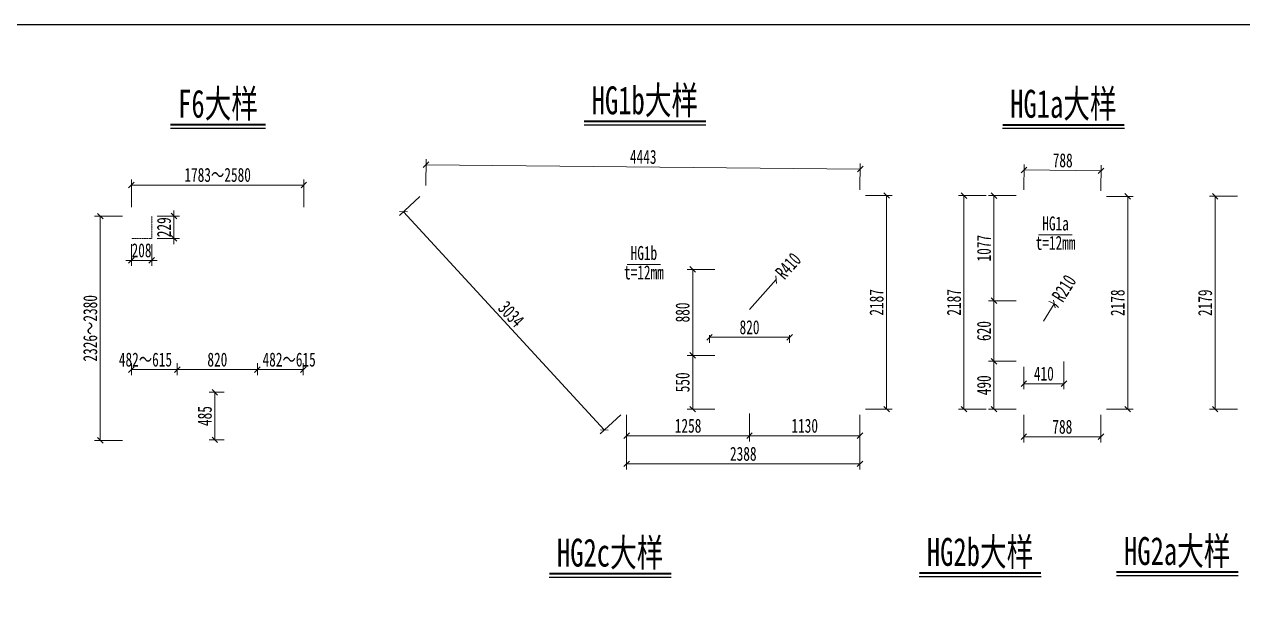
# Model space of a CAD drawing. Header units: millimetres. Extents: x -89049 to 410567, y -307459 to -100425.
# Drawn here: x 323147 to 335619, y -118920 to -113054 of the extents above; entities that cross this region are included whole.
import ezdxf
from ezdxf.enums import TextEntityAlignment as Align

# ---------------------------------------------------------------- set-up
doc = ezdxf.new("R2010")
doc.units = ezdxf.units.MM
doc.linetypes.add('DASHED', pattern=[0.75, 0.5, -0.25])
doc.layers.get('Defpoints').update_dxf_attribs({"color": 8})
for name, color, linetype, lineweight in [('文字', 7, 'Continuous', 15), ('标注线及字体', 2, 'Continuous', 15), ('细实线', 4, 'Continuous', 15), ('虚线', 7, 'DASHED', 13)]:
    doc.layers.add(name, color=color, linetype=linetype, lineweight=lineweight)
doc.styles.add('111', font='', dxfattribs={"width": 0.7})
doc.styles.add('BM_Dim', font='', dxfattribs={"width": 0.85})
doc.styles.get('111').set_extended_font_data('仿宋_GB2312')
doc.styles.get('BM_Dim').set_extended_font_data('仿宋_GB2312')
doc.dimstyles.new('200', dxfattribs={"dimscale": 0, "dimtxt": 2.5, "dimasz": 1, "dimexe": 1, "dimexo": 1, "dimgap": 0.6, "dimtad": 1, "dimdec": 0, "dimdsep": 46, "dimtxsty": '111', "dimblk": 'OBLIQUE', "dimcen": 0, "dimclrd": 4, "dimclre": 4, "dimclrt": 4, "dimadec": 1, "dimazin": 2, "dimtfac": 1, "dimtdec": 0, "dimtix": 1, "dimtmove": 2, "dimatfit": 3, "dimfxl": 4, "dimfxlon": 1, "dimtolj": 1, "dimlwd": -1, "dimlwe": -1, "dimarcsym": 0})

# ---------------------------------------------------------------- blocks, each defined once
blk = doc.blocks.new('_Oblique')
at = {"color": 0, "linetype": 'ByBlock', "lineweight": -2}
blk.add_line((-0.5, -0.5), (0.5, 0.5), dxfattribs=at)
blk = doc.blocks.new('*D943')
at = {"layer": 'Defpoints', "color": 0, "transparency": 16777216}
for p in [(326008, -114698), (324243, -115178), (326008, -115178)]:
    blk.add_point(p, dxfattribs=at)
at = {"layer": '细实线', "color": 4, "transparency": 16777216}
for p, q in [((324243, -114926), (324243, -114640)), ((324243, -114698), (326008, -114698)), ((326008, -114926), (326008, -114640))]:
    blk.add_line(p, q, dxfattribs=at)
at = {"layer": '细实线', "color": 4, "transparency": 16777216, "xscale": 57.14285714285715, "yscale": 57.14285714285715, "zscale": 57.14285714285715, "rotation": 180}
blk.add_blockref('_Oblique', (324243, -114698), dxfattribs=at)
at = {"layer": '细实线', "color": 4, "transparency": 16777216, "xscale": 57.14285714285715, "yscale": 57.14285714285715, "zscale": 57.14285714285715}
blk.add_blockref('_Oblique', (326008, -114698), dxfattribs=at)
at = {"layer": '细实线', "color": 4, "transparency": 16777216, "insert": (325126, -114595), "char_height": 142.86, "attachment_point": 5, "style": '111'}
blk.add_mtext('\\A1;1783～2580', dxfattribs=at)
blk = doc.blocks.new('*D944')
at = {"layer": 'Defpoints', "color": 0, "transparency": 16777216}
for p in [(324243, -115017), (323924, -117311), (324243, -117311)]:
    blk.add_point(p, dxfattribs=at)
at = {"layer": '细实线', "color": 4, "transparency": 16777216}
for p, q in [((324153, -115017), (323867, -115017)), ((323924, -115017), (323924, -117311)), ((324153, -117311), (323867, -117311))]:
    blk.add_line(p, q, dxfattribs=at)
at = {"layer": '细实线', "color": 4, "transparency": 16777216, "xscale": 57.14285714285715, "yscale": 57.14285714285715, "zscale": 57.14285714285715}
for p, rotation in [((323924, -115017), 90), ((323924, -117311), 270)]:
    blk.add_blockref('_Oblique', p, dxfattribs=dict(at, rotation=rotation))
at = {"layer": '细实线', "color": 4, "transparency": 16777216, "insert": (323822, -116164), "char_height": 142.86, "attachment_point": 5, "rotation": 90, "style": '111'}
blk.add_mtext('\\A1;2326～2380', dxfattribs=at)
blk = doc.blocks.new('*D945')
at = {"layer": 'Defpoints', "color": 0, "transparency": 16777216}
for p in [(325249, -116819), (325097, -117305), (325249, -117305)]:
    blk.add_point(p, dxfattribs=at)
at = {"layer": '细实线', "color": 4, "transparency": 16777216}
for p, q in [((325192, -116819), (325040, -116819)), ((325097, -116819), (325097, -117305)), ((325192, -117305), (325040, -117305))]:
    blk.add_line(p, q, dxfattribs=at)
at = {"layer": '细实线', "color": 4, "transparency": 16777216, "xscale": 57.14285714285715, "yscale": 57.14285714285715, "zscale": 57.14285714285715}
for p, rotation in [((325097, -116819), 90), ((325097, -117305), 270)]:
    blk.add_blockref('_Oblique', p, dxfattribs=dict(at, rotation=rotation))
at = {"layer": '细实线', "color": 4, "transparency": 16777216, "insert": (324995, -117062), "char_height": 142.9, "attachment_point": 5, "rotation": 90, "style": '111'}
blk.add_mtext('\\A1;485', dxfattribs=at)
blk = doc.blocks.new('*D946')
at = {"layer": 'Defpoints', "color": 0, "transparency": 16777216}
for p in [(324713, -116463), (325533, -116463), (325533, -116587)]:
    blk.add_point(p, dxfattribs=at)
at = {"layer": '细实线', "color": 4, "transparency": 16777216}
for p, q in [((324713, -116520), (324713, -116644)), ((324713, -116587), (325533, -116587)), ((325533, -116520), (325533, -116644))]:
    blk.add_line(p, q, dxfattribs=at)
at = {"layer": '细实线', "color": 4, "transparency": 16777216, "xscale": 57.14285714285715, "yscale": 57.14285714285715, "zscale": 57.14285714285715, "rotation": 180}
blk.add_blockref('_Oblique', (324713, -116587), dxfattribs=at)
at = {"layer": '细实线', "color": 4, "transparency": 16777216, "xscale": 57.14285714285715, "yscale": 57.14285714285715, "zscale": 57.14285714285715}
blk.add_blockref('_Oblique', (325533, -116587), dxfattribs=at)
at = {"layer": '细实线', "color": 4, "transparency": 16777216, "insert": (325123, -116485), "char_height": 142.9, "attachment_point": 5, "style": '111'}
blk.add_mtext('\\A1;820', dxfattribs=at)
blk = doc.blocks.new('*D947')
at = {"layer": 'Defpoints', "color": 0, "transparency": 16777216}
for p in [(324243, -116463), (324713, -116463), (324243, -116587)]:
    blk.add_point(p, dxfattribs=at)
at = {"layer": '细实线', "color": 4, "transparency": 16777216}
for p, q in [((324243, -116520), (324243, -116644)), ((324713, -116587), (324243, -116587)), ((324713, -116520), (324713, -116644))]:
    blk.add_line(p, q, dxfattribs=at)
at = {"layer": '细实线', "color": 4, "transparency": 16777216, "xscale": 57.14285714285715, "yscale": 57.14285714285715, "zscale": 57.14285714285715, "rotation": 180}
blk.add_blockref('_Oblique', (324243, -116587), dxfattribs=at)
at = {"layer": '细实线', "color": 4, "transparency": 16777216, "xscale": 57.14285714285715, "yscale": 57.14285714285715, "zscale": 57.14285714285715}
blk.add_blockref('_Oblique', (324713, -116587), dxfattribs=at)
at = {"layer": '细实线', "color": 4, "transparency": 16777216, "insert": (324387, -116485), "char_height": 142.86, "attachment_point": 5, "style": '111'}
blk.add_mtext('\\A1;482～615', dxfattribs=at)
blk = doc.blocks.new('*D948')
at = {"layer": 'Defpoints', "color": 0, "transparency": 16777216}
for p in [(325533, -116463), (326002, -116463), (326002, -116587)]:
    blk.add_point(p, dxfattribs=at)
at = {"layer": '细实线', "color": 4, "transparency": 16777216}
for p, q in [((325533, -116520), (325533, -116644)), ((325533, -116587), (326002, -116587)), ((326002, -116520), (326002, -116644))]:
    blk.add_line(p, q, dxfattribs=at)
at = {"layer": '细实线', "color": 4, "transparency": 16777216, "xscale": 57.14285714285715, "yscale": 57.14285714285715, "zscale": 57.14285714285715, "rotation": 180}
blk.add_blockref('_Oblique', (325533, -116587), dxfattribs=at)
at = {"layer": '细实线', "color": 4, "transparency": 16777216, "xscale": 57.14285714285715, "yscale": 57.14285714285715, "zscale": 57.14285714285715}
blk.add_blockref('_Oblique', (326002, -116587), dxfattribs=at)
at = {"layer": '细实线', "color": 4, "transparency": 16777216, "insert": (325858, -116485), "char_height": 142.86, "attachment_point": 5, "style": '111'}
blk.add_mtext('\\A1;482～615', dxfattribs=at)
blk = doc.blocks.new('*D950')
at = {"layer": 'Defpoints', "color": 0, "transparency": 16777216}
for p in [(331704, -114535), (327258, -114761), (331701, -114805)]:
    blk.add_point(p, dxfattribs=at)
at = {"layer": '细实线', "color": 4, "transparency": 16777216}
for p, q in [((327258, -114704), (327261, -114433)), ((331701, -114748), (331704, -114478)), ((327260, -114490), (331704, -114535))]:
    blk.add_line(p, q, dxfattribs=at)
at = {"layer": '细实线', "color": 4, "transparency": 16777216, "xscale": 57.14285714285715, "yscale": 57.14285714285715, "zscale": 57.14285714285715}
for p, rotation in [((327260, -114490), 179.4258659505069), ((331704, -114535), 359.4258659505069)]:
    blk.add_blockref('_Oblique', p, dxfattribs=dict(at, rotation=rotation))
at = {"layer": '细实线', "color": 4, "transparency": 16777216, "insert": (329483, -114410), "char_height": 142.9, "attachment_point": 5, "rotation": 359.4259, "style": '111'}
blk.add_mtext('\\A1;4443', dxfattribs=at)
blk = doc.blocks.new('*D951')
at = {"layer": 'Defpoints', "color": 0, "transparency": 16777216}
for p in [(334170, -114553), (333379, -114806), (334168, -114814)]:
    blk.add_point(p, dxfattribs=at)
at = {"layer": '细实线', "color": 4, "transparency": 16777216}
for p, q in [((333380, -114748), (333383, -114487)), ((333382, -114544), (334170, -114553)), ((334168, -114757), (334171, -114495))]:
    blk.add_line(p, q, dxfattribs=at)
at = {"layer": '细实线', "color": 4, "transparency": 16777216, "xscale": 57.14285714285715, "yscale": 57.14285714285715, "zscale": 57.14285714285715}
for p, rotation in [((333382, -114544), 179.3865268307967), ((334170, -114553), 359.3865268307968)]:
    blk.add_blockref('_Oblique', p, dxfattribs=dict(at, rotation=rotation))
at = {"layer": '细实线', "color": 4, "transparency": 16777216, "insert": (333777, -114446), "char_height": 142.9, "attachment_point": 5, "rotation": 359.3865, "style": '111'}
blk.add_mtext('\\A1;788', dxfattribs=at)
blk = doc.blocks.new('*D953')
at = {"layer": 'Defpoints', "color": 0, "transparency": 16777216}
for p in [(327258, -114761), (329313, -116992), (329084, -117204)]:
    blk.add_point(p, dxfattribs=at)
at = {"layer": '细实线', "color": 4, "transparency": 16777216}
for p, q in [((327196, -114817), (326986, -115011)), ((327028, -114972), (329084, -117204)), ((329252, -117049), (329041, -117243))]:
    blk.add_line(p, q, dxfattribs=at)
at = {"layer": '细实线', "color": 4, "transparency": 16777216, "xscale": 57.14285714285715, "yscale": 57.14285714285715, "zscale": 57.14285714285715}
for p, rotation in [((327028, -114972), 132.6489191297682), ((329084, -117204), 312.6489191297681)]:
    blk.add_blockref('_Oblique', p, dxfattribs=dict(at, rotation=rotation))
at = {"layer": '细实线', "color": 4, "transparency": 16777216, "insert": (328131, -116019), "char_height": 142.9, "attachment_point": 5, "rotation": 312.6489, "style": '111'}
blk.add_mtext('\\A1;3034', dxfattribs=at)
blk = doc.blocks.new('*D954')
at = {"layer": 'Defpoints', "color": 0, "transparency": 16777216}
for p in [(333379, -116992), (334168, -116992), (334168, -117274)]:
    blk.add_point(p, dxfattribs=at)
at = {"layer": '细实线', "color": 4, "transparency": 16777216}
for p, q in [((333379, -117049), (333379, -117331)), ((334168, -117049), (334168, -117331)), ((333379, -117274), (334168, -117274))]:
    blk.add_line(p, q, dxfattribs=at)
at = {"layer": '细实线', "color": 4, "transparency": 16777216, "xscale": 57.14285714285715, "yscale": 57.14285714285715, "zscale": 57.14285714285715}
for p, rotation in [((333379, -117274), 179.9999999999989), ((334168, -117274), 359.9999999999989)]:
    blk.add_blockref('_Oblique', p, dxfattribs=dict(at, rotation=rotation))
at = {"layer": '细实线', "color": 4, "transparency": 16777216, "insert": (333773, -117172), "char_height": 142.9, "attachment_point": 5, "style": '111'}
blk.add_mtext('\\A1;788', dxfattribs=at)
blk = doc.blocks.new('*D955')
at = {"layer": 'Defpoints', "color": 0, "transparency": 16777216}
for p in [(329313, -116992), (331701, -116992), (331701, -117551)]:
    blk.add_point(p, dxfattribs=at)
at = {"layer": '细实线', "color": 4, "transparency": 16777216}
for p, q in [((329313, -117323), (329313, -117609)), ((331701, -117323), (331701, -117609)), ((329313, -117551), (331701, -117551))]:
    blk.add_line(p, q, dxfattribs=at)
at = {"layer": '细实线', "color": 4, "transparency": 16777216, "xscale": 57.14285714285715, "yscale": 57.14285714285715, "zscale": 57.14285714285715}
for p, rotation in [((329313, -117551), 180.0000000000014), ((331701, -117551), 1.396820697831623e-12)]:
    blk.add_blockref('_Oblique', p, dxfattribs=dict(at, rotation=rotation))
at = {"layer": '细实线', "color": 4, "transparency": 16777216, "insert": (330507, -117449), "char_height": 142.9, "attachment_point": 5, "style": '111'}
blk.add_mtext('\\A1;2388', dxfattribs=at)
blk = doc.blocks.new('*D958')
at = {"layer": 'Defpoints', "color": 0, "transparency": 16777216}
for p in [(331701, -114805), (331701, -116992), (331974, -116992)]:
    blk.add_point(p, dxfattribs=at)
at = {"layer": '细实线', "color": 4, "transparency": 16777216}
for p, q in [((331758, -114805), (332032, -114805)), ((331974, -114805), (331974, -116992)), ((331758, -116992), (332032, -116992))]:
    blk.add_line(p, q, dxfattribs=at)
at = {"layer": '细实线', "color": 4, "transparency": 16777216, "xscale": 57.14285714285715, "yscale": 57.14285714285715, "zscale": 57.14285714285715}
for p, rotation in [((331974, -114805), 90), ((331974, -116992), 270)]:
    blk.add_blockref('_Oblique', p, dxfattribs=dict(at, rotation=rotation))
at = {"layer": '细实线', "color": 4, "transparency": 16777216, "insert": (331872, -115899), "char_height": 142.9, "attachment_point": 5, "rotation": 90, "style": '111'}
blk.add_mtext('\\A1;2187', dxfattribs=at)
blk = doc.blocks.new('*D959')
at = {"layer": 'Defpoints', "color": 0, "transparency": 16777216}
for p in [(333379, -114806), (332766, -116992), (333379, -116992)]:
    blk.add_point(p, dxfattribs=at)
at = {"layer": '细实线', "color": 4, "transparency": 16777216}
for p, q in [((332995, -114806), (332709, -114806)), ((332766, -114806), (332766, -116992)), ((332995, -116992), (332709, -116992))]:
    blk.add_line(p, q, dxfattribs=at)
at = {"layer": '细实线', "color": 4, "transparency": 16777216, "xscale": 57.14285714285715, "yscale": 57.14285714285715, "zscale": 57.14285714285715}
for p, rotation in [((332766, -114806), 90), ((332766, -116992), 270)]:
    blk.add_blockref('_Oblique', p, dxfattribs=dict(at, rotation=rotation))
at = {"layer": '细实线', "color": 4, "transparency": 16777216, "insert": (332664, -115899), "char_height": 142.9, "attachment_point": 5, "rotation": 90, "style": '111'}
blk.add_mtext('\\A1;2187', dxfattribs=at)
blk = doc.blocks.new('*D960')
at = {"layer": 'Defpoints', "color": 0, "transparency": 16777216}
for p in [(334168, -114814), (334442, -114814), (334168, -116992)]:
    blk.add_point(p, dxfattribs=at)
at = {"layer": '细实线', "color": 4, "transparency": 16777216}
for p, q in [((334225, -114814), (334499, -114814)), ((334442, -116992), (334442, -114814)), ((334225, -116992), (334499, -116992))]:
    blk.add_line(p, q, dxfattribs=at)
at = {"layer": '细实线', "color": 4, "transparency": 16777216, "xscale": 57.14285714285715, "yscale": 57.14285714285715, "zscale": 57.14285714285715}
for p, rotation in [((334442, -114814), 90), ((334442, -116992), 270)]:
    blk.add_blockref('_Oblique', p, dxfattribs=dict(at, rotation=rotation))
at = {"layer": '细实线', "color": 4, "transparency": 16777216, "insert": (334340, -115903), "char_height": 142.9, "attachment_point": 5, "rotation": 90, "style": '111'}
blk.add_mtext('\\A1;2178', dxfattribs=at)
blk = doc.blocks.new('*D961')
at = {"layer": 'Defpoints', "color": 0, "transparency": 16777216}
for p in [(335653, -114813), (335338, -116992), (335653, -116992)]:
    blk.add_point(p, dxfattribs=at)
at = {"layer": '细实线', "color": 4, "transparency": 16777216}
for p, q in [((335566, -114813), (335280, -114813)), ((335338, -114813), (335338, -116992)), ((335566, -116992), (335280, -116992))]:
    blk.add_line(p, q, dxfattribs=at)
at = {"layer": '细实线', "color": 4, "transparency": 16777216, "xscale": 57.14285714285715, "yscale": 57.14285714285715, "zscale": 57.14285714285715}
for p, rotation in [((335338, -114813), 90), ((335338, -116992), 270)]:
    blk.add_blockref('_Oblique', p, dxfattribs=dict(at, rotation=rotation))
at = {"layer": '细实线', "color": 4, "transparency": 16777216, "insert": (335235, -115903), "char_height": 142.9, "attachment_point": 5, "rotation": 90, "style": '111'}
blk.add_mtext('\\A1;2179', dxfattribs=at)
blk = doc.blocks.new('*D962')
at = {"layer": 'Defpoints', "color": 0, "transparency": 16777216}
for p in [(330571, -116442), (331701, -116992), (330571, -117264)]:
    blk.add_point(p, dxfattribs=at)
at = {"layer": '细实线', "color": 4, "transparency": 16777216}
for p, q in [((330571, -117036), (330571, -117322)), ((331701, -117049), (331701, -117322)), ((331701, -117264), (330571, -117264))]:
    blk.add_line(p, q, dxfattribs=at)
at = {"layer": '细实线', "color": 4, "transparency": 16777216, "xscale": 57.14285714285715, "yscale": 57.14285714285715, "zscale": 57.14285714285715, "rotation": 180}
blk.add_blockref('_Oblique', (330571, -117264), dxfattribs=at)
at = {"layer": '细实线', "color": 4, "transparency": 16777216, "xscale": 57.14285714285715, "yscale": 57.14285714285715, "zscale": 57.14285714285715}
blk.add_blockref('_Oblique', (331701, -117264), dxfattribs=at)
at = {"layer": '细实线', "color": 4, "transparency": 16777216, "insert": (331136, -117162), "char_height": 142.9, "attachment_point": 5, "style": '111'}
blk.add_mtext('\\A1;1130', dxfattribs=at)
blk = doc.blocks.new('*D963')
at = {"layer": 'Defpoints', "color": 0, "transparency": 16777216}
for p in [(329313, -116992), (330571, -116992), (329313, -117264)]:
    blk.add_point(p, dxfattribs=at)
at = {"layer": '细实线', "color": 4, "transparency": 16777216}
for p, q in [((329313, -117049), (329313, -117322)), ((330571, -117049), (330571, -117322)), ((330571, -117264), (329313, -117264))]:
    blk.add_line(p, q, dxfattribs=at)
at = {"layer": '细实线', "color": 4, "transparency": 16777216, "xscale": 57.14285714285715, "yscale": 57.14285714285715, "zscale": 57.14285714285715, "rotation": 180}
blk.add_blockref('_Oblique', (329313, -117264), dxfattribs=at)
at = {"layer": '细实线', "color": 4, "transparency": 16777216, "xscale": 57.14285714285715, "yscale": 57.14285714285715, "zscale": 57.14285714285715}
blk.add_blockref('_Oblique', (330571, -117264), dxfattribs=at)
at = {"layer": '细实线', "color": 4, "transparency": 16777216, "insert": (329942, -117162), "char_height": 142.9, "attachment_point": 5, "style": '111'}
blk.add_mtext('\\A1;1258', dxfattribs=at)
blk = doc.blocks.new('*D964')
at = {"layer": 'Defpoints', "color": 0, "transparency": 16777216}
for p in [(330571, -116442), (329989, -116992), (330523, -116992)]:
    blk.add_point(p, dxfattribs=at)
at = {"layer": '细实线', "color": 4, "transparency": 16777216}
for p, q in [((330217, -116442), (329931, -116442)), ((329989, -116442), (329989, -116992)), ((330217, -116992), (329931, -116992))]:
    blk.add_line(p, q, dxfattribs=at)
at = {"layer": '细实线', "color": 4, "transparency": 16777216, "xscale": 57.14285714285715, "yscale": 57.14285714285715, "zscale": 57.14285714285715}
for p, rotation in [((329989, -116442), 90), ((329989, -116992), 270)]:
    blk.add_blockref('_Oblique', p, dxfattribs=dict(at, rotation=rotation))
at = {"layer": '细实线', "color": 4, "transparency": 16777216, "insert": (329886, -116717), "char_height": 142.9, "attachment_point": 5, "rotation": 90, "style": '111'}
blk.add_mtext('\\A1;550', dxfattribs=at)
blk = doc.blocks.new('*D965')
at = {"layer": 'Defpoints', "color": 0, "transparency": 16777216}
for p in [(329989, -115562), (330571, -115562), (330571, -116442)]:
    blk.add_point(p, dxfattribs=at)
at = {"layer": '细实线', "color": 4, "transparency": 16777216}
for p, q in [((330217, -115562), (329931, -115562)), ((329989, -116442), (329989, -115562)), ((330217, -116442), (329931, -116442))]:
    blk.add_line(p, q, dxfattribs=at)
at = {"layer": '细实线', "color": 4, "transparency": 16777216, "xscale": 57.14285714285715, "yscale": 57.14285714285715, "zscale": 57.14285714285715}
for p, rotation in [((329989, -115562), 90), ((329989, -116442), 270)]:
    blk.add_blockref('_Oblique', p, dxfattribs=dict(at, rotation=rotation))
at = {"layer": '细实线', "color": 4, "transparency": 16777216, "insert": (329886, -116002), "char_height": 142.9, "attachment_point": 5, "rotation": 90, "style": '111'}
blk.add_mtext('\\A1;880', dxfattribs=at)
blk = doc.blocks.new('*D966')
at = {"layer": 'Defpoints', "color": 0, "transparency": 16777216}
for p in [(333073, -116502), (333379, -116502), (333379, -116992)]:
    blk.add_point(p, dxfattribs=at)
at = {"layer": '细实线', "color": 4, "transparency": 16777216}
for p, q in [((333301, -116502), (333016, -116502)), ((333073, -116992), (333073, -116502)), ((333301, -116992), (333016, -116992))]:
    blk.add_line(p, q, dxfattribs=at)
at = {"layer": '细实线', "color": 4, "transparency": 16777216, "xscale": 57.14285714285715, "yscale": 57.14285714285715, "zscale": 57.14285714285715}
for p, rotation in [((333073, -116502), 90), ((333073, -116992), 270)]:
    blk.add_blockref('_Oblique', p, dxfattribs=dict(at, rotation=rotation))
at = {"layer": '细实线', "color": 4, "transparency": 16777216, "insert": (332971, -116747), "char_height": 142.9, "attachment_point": 5, "rotation": 90, "style": '111'}
blk.add_mtext('\\A1;490', dxfattribs=at)
blk = doc.blocks.new('*D967')
at = {"layer": 'Defpoints', "color": 0, "transparency": 16777216}
for p in [(333073, -115882), (333379, -115882), (333379, -116502)]:
    blk.add_point(p, dxfattribs=at)
at = {"layer": '细实线', "color": 4, "transparency": 16777216}
for p, q in [((333301, -115882), (333016, -115882)), ((333073, -116502), (333073, -115882)), ((333301, -116502), (333016, -116502))]:
    blk.add_line(p, q, dxfattribs=at)
at = {"layer": '细实线', "color": 4, "transparency": 16777216, "xscale": 57.14285714285715, "yscale": 57.14285714285715, "zscale": 57.14285714285715}
for p, rotation in [((333073, -115882), 90), ((333073, -116502), 270)]:
    blk.add_blockref('_Oblique', p, dxfattribs=dict(at, rotation=rotation))
at = {"layer": '细实线', "color": 4, "transparency": 16777216, "insert": (332971, -116192), "char_height": 142.9, "attachment_point": 5, "rotation": 90, "style": '111'}
blk.add_mtext('\\A1;620', dxfattribs=at)
blk = doc.blocks.new('*D968')
at = {"layer": 'Defpoints', "color": 0, "transparency": 16777216}
for p in [(333073, -114806), (333379, -114806), (333379, -115882)]:
    blk.add_point(p, dxfattribs=at)
at = {"layer": '细实线', "color": 4, "transparency": 16777216}
for p, q in [((333301, -114806), (333016, -114806)), ((333073, -115882), (333073, -114806)), ((333301, -115882), (333016, -115882))]:
    blk.add_line(p, q, dxfattribs=at)
at = {"layer": '细实线', "color": 4, "transparency": 16777216, "xscale": 57.14285714285715, "yscale": 57.14285714285715, "zscale": 57.14285714285715}
for p, rotation in [((333073, -114806), 90), ((333073, -115882), 270)]:
    blk.add_blockref('_Oblique', p, dxfattribs=dict(at, rotation=rotation))
at = {"layer": '细实线', "color": 4, "transparency": 16777216, "insert": (332971, -115344), "char_height": 142.9, "attachment_point": 5, "rotation": 90, "style": '111'}
blk.add_mtext('\\A1;1077', dxfattribs=at)
blk = doc.blocks.new('*D969')
at = {"layer": 'Defpoints', "color": 0, "transparency": 16777216}
for p in [(333789, -116384), (333379, -116502), (333789, -116731)]:
    blk.add_point(p, dxfattribs=at)
at = {"layer": '细实线', "color": 4, "transparency": 16777216}
for p, q in [((333379, -116559), (333379, -116788)), ((333789, -116503), (333789, -116788)), ((333379, -116731), (333789, -116731))]:
    blk.add_line(p, q, dxfattribs=at)
at = {"layer": '细实线', "color": 4, "transparency": 16777216, "xscale": 57.14285714285715, "yscale": 57.14285714285715, "zscale": 57.14285714285715, "rotation": 180}
blk.add_blockref('_Oblique', (333379, -116731), dxfattribs=at)
at = {"layer": '细实线', "color": 4, "transparency": 16777216, "xscale": 57.14285714285715, "yscale": 57.14285714285715, "zscale": 57.14285714285715}
blk.add_blockref('_Oblique', (333789, -116731), dxfattribs=at)
at = {"layer": '细实线', "color": 4, "transparency": 16777216, "insert": (333584, -116629), "char_height": 142.9, "attachment_point": 5, "style": '111'}
blk.add_mtext('\\A1;410', dxfattribs=at)
blk = doc.blocks.new('*D976')
at = {"layer": 'Defpoints', "color": 0, "transparency": 16777216}
for p in [(330843, -115666), (330571, -115972)]:
    blk.add_point(p, dxfattribs=at)
at = {"layer": '细实线', "color": 4, "transparency": 16777216}
for p, q in [((330843, -115666), (330571, -115972)), ((330571, -115972), (330843, -115666))]:
    blk.add_line(p, q, dxfattribs=at)
at = {"layer": '细实线', "color": 4, "transparency": 16777216, "xscale": 57.14285714285715, "yscale": 57.14285714285715, "zscale": 57.14285714285715, "rotation": 48.40662136842748}
blk.add_blockref('_Oblique', (330843, -115666), dxfattribs=at)
at = {"layer": '细实线', "color": 4, "transparency": 16777216, "insert": (330967, -115526), "char_height": 142.9, "attachment_point": 5, "rotation": 48.4066, "style": '111'}
blk.add_mtext('\\A1;R410', dxfattribs=at)
blk = doc.blocks.new('*D977')
at = {"layer": 'Defpoints', "color": 0, "transparency": 16777216}
for p in [(330161, -116177), (330981, -116177), (330981, -116256)]:
    blk.add_point(p, dxfattribs=at)
at = {"layer": '细实线', "color": 4, "transparency": 16777216}
for p, q in [((330161, -116234), (330161, -116314)), ((330161, -116256), (330981, -116256)), ((330981, -116234), (330981, -116314))]:
    blk.add_line(p, q, dxfattribs=at)
at = {"layer": '细实线', "color": 4, "transparency": 16777216, "xscale": 57.14285714285715, "yscale": 57.14285714285715, "zscale": 57.14285714285715, "rotation": 180}
blk.add_blockref('_Oblique', (330161, -116256), dxfattribs=at)
at = {"layer": '细实线', "color": 4, "transparency": 16777216, "xscale": 57.14285714285715, "yscale": 57.14285714285715, "zscale": 57.14285714285715}
blk.add_blockref('_Oblique', (330981, -116256), dxfattribs=at)
at = {"layer": '细实线', "color": 4, "transparency": 16777216, "insert": (330571, -116154), "char_height": 142.9, "attachment_point": 5, "style": '111'}
blk.add_mtext('\\A1;820', dxfattribs=at)
blk = doc.blocks.new('*D978')
at = {"layer": 'Defpoints', "color": 0, "transparency": 16777216}
for p in [(333691, -115914), (333579, -116092)]:
    blk.add_point(p, dxfattribs=at)
at = {"layer": '细实线', "color": 4, "transparency": 16777216}
for p, q in [((333691, -115914), (333579, -116092)), ((333579, -116092), (333691, -115914))]:
    blk.add_line(p, q, dxfattribs=at)
blk.add_arc((333579, -116092), 210, 42.2537, 74.3608, dxfattribs=at)
at = {"layer": '细实线', "color": 4, "transparency": 16777216, "xscale": 57.14285714285715, "yscale": 57.14285714285715, "zscale": 57.14285714285715, "rotation": 57.89285402180658}
blk.add_blockref('_Oblique', (333691, -115914), dxfattribs=at)
at = {"layer": '细实线', "color": 4, "transparency": 16777216, "insert": (333791, -115755), "char_height": 142.9, "attachment_point": 5, "rotation": 57.8929, "style": '111'}
blk.add_mtext('\\A1;R210', dxfattribs=at)
blk = doc.blocks.new('*D1217')
at = {"layer": 'Defpoints', "color": 0, "transparency": 16777216}
for p in [(324243, -115244), (324451, -115244), (324451, -115469)]:
    blk.add_point(p, dxfattribs=at)
at = {"layer": '细实线', "color": 4, "transparency": 16777216}
for p, q in [((324243, -115302), (324243, -115526)), ((324451, -115302), (324451, -115526)), ((324243, -115469), (324186, -115469)), ((324243, -115469), (324451, -115469)), ((324451, -115469), (324508, -115469))]:
    blk.add_line(p, q, dxfattribs=at)
at = {"layer": '细实线', "color": 4, "transparency": 16777216, "xscale": 57.14285714285715, "yscale": 57.14285714285715, "zscale": 57.14285714285715}
blk.add_blockref('_Oblique', (324243, -115469), dxfattribs=at)
at = {"layer": '细实线', "color": 4, "transparency": 16777216, "xscale": 57.14285714285715, "yscale": 57.14285714285715, "zscale": 57.14285714285715, "rotation": 180}
blk.add_blockref('_Oblique', (324451, -115469), dxfattribs=at)
at = {"layer": '细实线', "color": 4, "transparency": 16777216, "insert": (324347, -115367), "char_height": 142.9, "attachment_point": 5, "style": '111'}
blk.add_mtext('\\A1;208', dxfattribs=at)
blk = doc.blocks.new('*D1218')
at = {"layer": 'Defpoints', "color": 0, "transparency": 16777216}
for p in [(324451, -115015), (324679, -115015), (324451, -115244)]:
    blk.add_point(p, dxfattribs=at)
at = {"layer": '细实线', "color": 4, "transparency": 16777216}
for p, q in [((324679, -115015), (324679, -114958)), ((324508, -115015), (324736, -115015)), ((324679, -115244), (324679, -115015)), ((324508, -115244), (324736, -115244)), ((324679, -115244), (324679, -115302))]:
    blk.add_line(p, q, dxfattribs=at)
at = {"layer": '细实线', "color": 4, "transparency": 16777216, "xscale": 57.14285714285715, "yscale": 57.14285714285715, "zscale": 57.14285714285715}
for p, rotation in [((324679, -115015), 270), ((324679, -115244), 90)]:
    blk.add_blockref('_Oblique', p, dxfattribs=dict(at, rotation=rotation))
at = {"layer": '细实线', "color": 4, "transparency": 16777216, "insert": (324577, -115130), "char_height": 142.9, "attachment_point": 5, "rotation": 90, "style": '111'}
blk.add_mtext('\\A1;229', dxfattribs=at)

msp = doc.modelspace()

# ---------------------------------------------------------------- linework, layer by layer
at = {"color": 4}
for p, q in [((328876.6, -114081.6), (330124.4, -114081.6)), ((324643.2, -114116.1), (325616.4, -114116.1)), ((333161.1, -114117.1), (334408.8, -114117.1)), ((328521.4, -118709.9), (329769.1, -118709.9)), ((332307.9, -118702.4), (333555.6, -118702.4)), ((334326.6, -118693.5), (335574.3, -118693.5))]:
    msp.add_line(p, q, dxfattribs=at)
at = {"color": 6, "const_width": 20.6}
for points in [[(324643.2, -114081.8), (325616.4, -114081.8)], [(328876.6, -114047.3), (330124.4, -114047.3)], [(333161.1, -114082.8), (334408.8, -114082.8)], [(328521.4, -118675.6), (329769.1, -118675.6)], [(332307.9, -118668.1), (333555.6, -118668.1)], [(334326.6, -118659.2), (335574.3, -118659.2)]]:
    msp.add_lwpolyline(points, dxfattribs=at)
at = {"layer": 'Defpoints'}
msp.add_lwpolyline([(322566.6, -113054.1), (344566.6, -113054.1), (344566.6, -127671.3), (322566.6, -127671.3)], close=True, dxfattribs=at)
at = {"layer": '细实线'}
for p, q in [((333530.6, -115208.7), (333873.4, -115208.7)), ((329316.6, -115511), (329659.3, -115511))]:
    msp.add_line(p, q, dxfattribs=at)
at = {"layer": '虚线', "ltscale": 4}
for p in [(324451.3, -115015.5), (324243.3, -115244.5)]:
    msp.add_line(p, (324451.3, -115244.5), dxfattribs=at)

# ---------------------------------------------------------------- texts
at = {"layer": '文字', "style": 'BM_Dim', "width": 0.7}
for s, p in [('HG1a', (333703.7, -115205.6)), ('t=12mm', (333703.7, -115404)), ('HG1b', (329489.6, -115507.9)), ('t=12mm', (329489.6, -115706.3))]:
    msp.add_text(s, height=142.86, dxfattribs=at).set_placement(p, align=Align.BOTTOM_CENTER)
at = {"layer": '标注线及字体', "style": '111', "width": 0.7}
for s, p in [('F6大样', (325129.8, -113859.6)), ('HG1b大样', (329499.4, -113825.1)), ('HG1a大样', (333783.9, -113860.6)), ('HG2c大样', (329144.1, -118453.4)), ('HG2b大样', (332930.7, -118445.9)), ('HG2a大样', (334949.4, -118437))]:
    msp.add_text(s, height=285.71, dxfattribs=at).set_placement(p, align=Align.MIDDLE)

# ---------------------------------------------------------------- dimensions: what is measured, and where the dimension line sits
at = {"layer": '细实线'}
for p1, p2, distance, picture, middle in [((327257.7, -114760.7), (331700.8, -114805.2), 270.4, '*D950', (329483, -114410.3)), ((333379.4, -114805.6), (334167.6, -114814), 261.5, '*D951', (333777.4, -114446.1)), ((327257.7, -114760.7), (329313.2, -116992.2), -312.3, '*D953', (328131, -116018.8)), ((329313.2, -116992.2), (331700.8, -116992.2), -559.1, '*D955', (330507, -117449.1)), ((333379.4, -116992.2), (334167.6, -116992.2), -282.1, '*D954', (333773.5, -117172.1))]:
    dim = msp.add_aligned_dim(p1=p1, p2=p2, distance=distance, dimstyle='200', override={"dimscale": 57.142857, "dimblk": 'Oblique'}, dxfattribs=at)
    dim.commit()
    dim.dimension.update_dxf_attribs({"geometry": picture, "text_midpoint": middle})
dim = msp.add_linear_dim(base=(326007.9, -114697.6), p1=(324243.3, -115178.2), p2=(326007.9, -115178.2), text='1783～2580', dimstyle='200', override={"dimscale": 57.142857, "dimtxsty": '111', "dimblk": 'Oblique'}, dxfattribs=at)
dim.commit()
dim.dimension.update_dxf_attribs({"geometry": '*D943', "text_midpoint": (325125.6, -114595.4)})
for base, p1, p2, picture, middle in [((331974.4, -116992.2), (331700.8, -114805.2), (331700.8, -116992.2), '*D958', (331872.1, -115898.7)), ((332766, -116992.2), (333379.4, -114805.6), (333379.4, -116992.2), '*D959', (332663.8, -115898.9)), ((333072.8, -114805.6), (333379.4, -115882.2), (333379.4, -114805.6), '*D968', (332970.6, -115343.9)), ((334442.2, -114814), (334167.6, -116992.2), (334167.6, -114814), '*D960', (334339.9, -115903.1)), ((335337.6, -116992.2), (335652.8, -114813.4), (335652.8, -116992.2), '*D961', (335235.3, -115902.8)), ((324679, -115015.5), (324451.3, -115244.5), (324451.3, -115015.5), '*D1218', (324576.8, -115130)), ((329988.6, -115562.2), (330571, -116442.2), (330571, -115562.2), '*D965', (329886.3, -116002.2)), ((333072.8, -115882.2), (333379.4, -116502.2), (333379.4, -115882.2), '*D967', (332970.6, -116192.2)), ((329988.6, -116992.2), (330571, -116442.2), (330522.9, -116992.2), '*D964', (329886.3, -116717.2)), ((333072.8, -116502.2), (333379.4, -116992.2), (333379.4, -116502.2), '*D966', (332970.6, -116747.2)), ((325097.2, -117304.7), (325249.1, -116819.5), (325249.1, -117304.7), '*D945', (324994.9, -117062.1))]:
    dim = msp.add_linear_dim(base=base, p1=p1, p2=p2, angle=90, dimstyle='200', override={"dimscale": 57.142857, "dimblk": 'Oblique'}, dxfattribs=at)
    dim.commit()
    dim.dimension.update_dxf_attribs({"geometry": picture, "text_midpoint": middle})
dim = msp.add_linear_dim(base=(323924.1, -117311), p1=(324243.3, -115017), p2=(324243.3, -117311), angle=90, text='2326～2380', dimstyle='200', override={"dimscale": 57.142857, "dimtxsty": '111', "dimblk": 'Oblique'}, dxfattribs=at)
dim.commit()
dim.dimension.update_dxf_attribs({"geometry": '*D944', "text_midpoint": (323821.9, -116164)})
for base, p1, p2, picture, middle in [((324451.3, -115468.8), (324243.3, -115244.5), (324451.3, -115244.5), '*D1217', (324347.3, -115366.5)), ((330981, -116256.5), (330161, -116177.2), (330981, -116177.2), '*D977', (330571, -116154.2)), ((325532.5, -116587.1), (324712.5, -116463.3), (325532.5, -116463.3), '*D946', (325122.5, -116484.8)), ((330571, -117264.5), (331700.8, -116992.2), (330571, -116442.2), '*D962', (331135.9, -117162.2)), ((333789.4, -116731.1), (333379.4, -116502.2), (333789.4, -116384.1), '*D969', (333584.4, -116628.9)), ((329313.2, -117264.5), (330571, -116992.2), (329313.2, -116992.2), '*D963', (329942.1, -117162.2))]:
    dim = msp.add_linear_dim(base=base, p1=p1, p2=p2, dimstyle='200', override={"dimscale": 57.142857, "dimblk": 'Oblique'}, dxfattribs=at)
    dim.commit()
    dim.dimension.update_dxf_attribs({"geometry": picture, "text_midpoint": middle})
for center, mpoint, picture, middle in [((330571, -115972.2), (330843.1, -115665.6), '*D976', (330967.4, -115525.6)), ((333579.4, -116092.2), (333691, -115914.3), '*D978', (333791.1, -115754.7))]:
    dim = msp.add_radius_dim(center=center, mpoint=mpoint, dimstyle='200', override={"dimscale": 57.142857, "dimblk": 'Oblique'}, dxfattribs=at)
    dim.commit()
    dim.dimension.update_dxf_attribs({"geometry": picture, "text_midpoint": middle, "dimtype": 164})
dim = msp.add_linear_dim(base=(324243.3, -116587.1), p1=(324712.5, -116463.3), p2=(324243.3, -116463.3), text='482～615', dimstyle='200', override={"dimscale": 57.142857, "dimtxsty": '111', "dimblk": 'Oblique'}, dxfattribs=at)
dim.commit()
dim.dimension.update_dxf_attribs({"geometry": '*D947', "text_midpoint": (324387.4, -116484.8), "dimtype": 160})
dim = msp.add_linear_dim(base=(326001.7, -116587.1), p1=(325532.5, -116463.3), p2=(326001.7, -116463.3), angle=180, text='482～615', dimstyle='200', override={"dimscale": 57.142857, "dimtxsty": '111', "dimblk": 'Oblique'}, dxfattribs=at)
dim.commit()
dim.dimension.update_dxf_attribs({"geometry": '*D948', "text_midpoint": (325857.6, -116484.8), "dimtype": 160})

doc.saveas('drawing.dxf')
